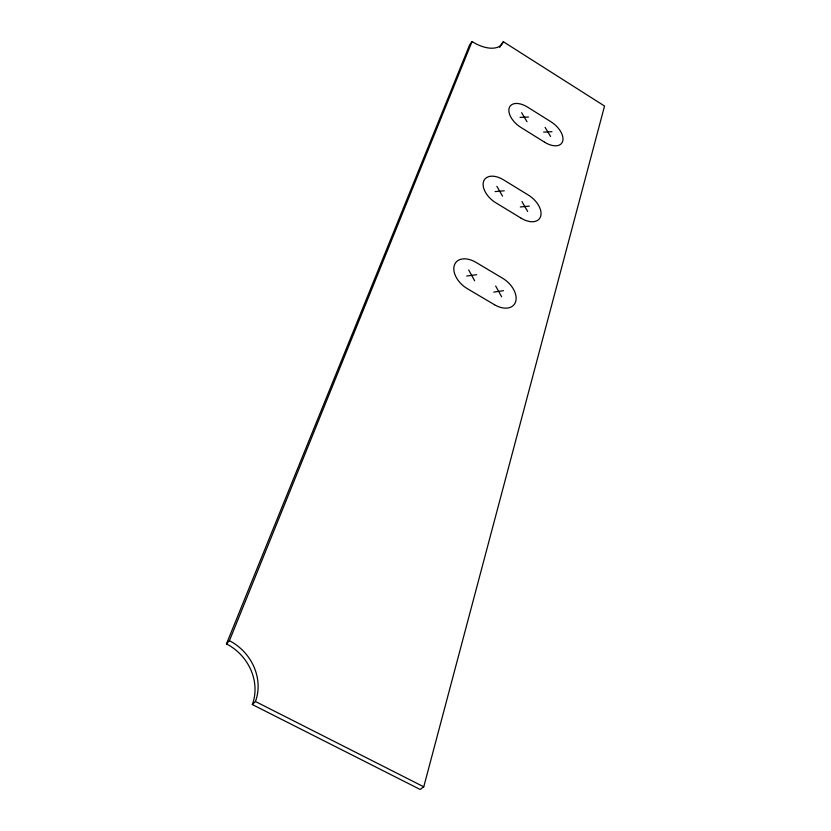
<?xml version="1.0" encoding="UTF-8"?>
<svg xmlns="http://www.w3.org/2000/svg" width="831" height="831" viewBox="0 0 831 831"><rect width="100%" height="100%" fill="white"/><g stroke="black" fill="none" stroke-linecap="round" stroke-linejoin="round"><path stroke-width="1.25" d="M423.758 786.801L604.542 106.046L503.337 41.727A29.895 16.267 36.9 0 1 472.05 41.55L469.577 45.009L226.458 643.9A48.011 42.776 47.4 0 1 252.323 704.543L420.133 789.45L423.758 786.801L255.429 701.499A48.188 42.828 47.3 0 0 229.418 640.691L472.05 41.55M503.337 41.727L500.833 45.123A29.823 16.298 36.9 0 1 499.618 47.367M226.458 643.9L229.418 640.691M252.323 704.543L255.429 701.499M493.749 292.096L503.513 290.684M466.679 276.037L476.651 274.708M520.299 206.971L529.295 206.109M495.089 191.587L504.261 190.808M543.651 132.119L551.981 131.703M520.061 117.379L528.547 117.036M545.115 127.403L550.548 136.429M521.629 112.715L527.01 121.721M521.972 201.632L527.664 211.458M496.876 186.289L502.516 196.116M495.65 286.009L501.654 296.792M468.715 269.992L474.657 280.774M494.528 304.748L467.271 288.627A20.432 13.254 40.3 0 1 454.349 265.234A20.432 13.254 40.3 0 1 476.007 262.378L502.682 278.302A20.339 13.14 41.3 0 1 515.646 301.643A20.339 13.14 41.3 0 1 494.528 304.748M521.203 218.231L495.837 202.795A19.123 11.603 39.5 0 1 483.559 181.48A19.123 11.603 39.5 0 1 503.482 179.818L528.35 195.067A19.04 11.509 40.3 0 1 540.659 216.34A19.04 11.509 40.3 0 1 521.203 218.231M544.648 142.226L520.912 127.434A17.981 10.232 38.9 0 1 509.226 107.885A17.981 10.232 38.9 0 1 527.664 107.168L550.953 121.773A17.898 10.159 39.6 0 1 562.67 141.301A17.898 10.159 39.6 0 1 544.648 142.226"/></g></svg>
